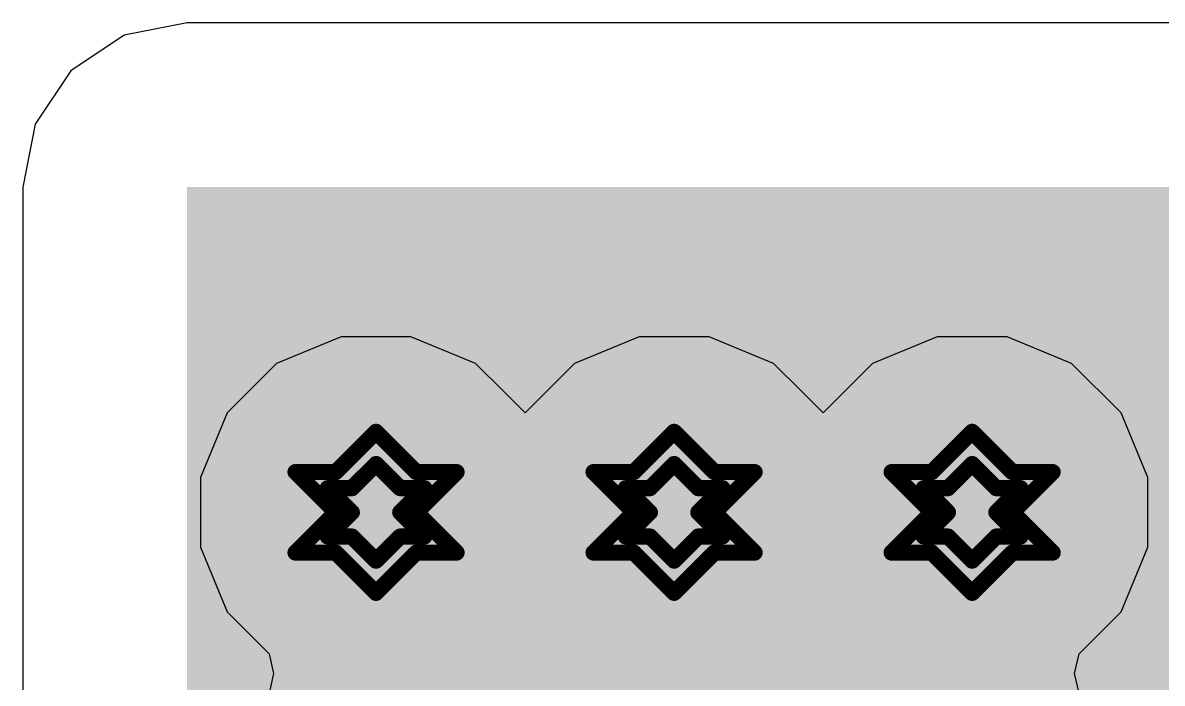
# Model space of a CAD drawing. Header units: inches. Extents: x -5 to 5328, y -4 to 5281.
# Drawn here: x 10.92 to 14.512, y 6.528 to 8.611 of the extents above; entities that cross this region are included whole.
import ezdxf

# ---------------------------------------------------------------- set-up
doc = ezdxf.new("R2010")
doc.units = ezdxf.units.IN
for name, color, linetype in [('Bottom Layer', 5, 'Continuous'), ('Bottom Solder', 6, 'Continuous'), ('Drill Drawing', 1, 'Continuous'), ('Layer 1', 16, 'Continuous'), ('Layer 2', 76, 'Continuous'), ('Top Layer', 1, 'Continuous'), ('Top Solder', 216, 'Continuous'), ('Via Holes', 16, 'Continuous')]:
    doc.layers.add(name, color=color, linetype=linetype)

msp = doc.modelspace()

# ---------------------------------------------------------------- hatches: boundary and pattern name
at = {"layer": 'Bottom Layer'}
h = msp.add_hatch(color=5, dxfattribs=at)
edge = h.paths.add_edge_path()
edge.add_arc((12.0334, 7.0672), 0.3, 0, 360)
h = msp.add_hatch(color=5, dxfattribs=at)
edge = h.paths.add_edge_path()
edge.add_arc((12.9732, 7.0672), 0.3, 0, 360)
h = msp.add_hatch(color=5, dxfattribs=at)
edge = h.paths.add_edge_path()
edge.add_arc((13.913, 7.0672), 0.3, 0, 360)
at = {"layer": 'Bottom Solder'}
h = msp.add_hatch(color=6, dxfattribs=at)
edge = h.paths.add_edge_path()
edge.add_arc((12.0334, 7.0672), 0.4016, 0, 360)
h = msp.add_hatch(color=6, dxfattribs=at)
edge = h.paths.add_edge_path()
edge.add_arc((12.9732, 7.0672), 0.4016, 0, 360)
h = msp.add_hatch(color=6, dxfattribs=at)
edge = h.paths.add_edge_path()
edge.add_arc((13.913, 7.0672), 0.4016, 0, 360)
at = {"layer": 'Layer 1'}
h = msp.add_hatch(color=16, dxfattribs=at)
edge = h.paths.add_edge_path()
edge.add_arc((12.0334, 7.0672), 0.3, 0, 360)
h = msp.add_hatch(color=16, dxfattribs=at)
edge = h.paths.add_edge_path()
edge.add_arc((12.9732, 7.0672), 0.3, 0, 360)
h = msp.add_hatch(color=16, dxfattribs=at)
edge = h.paths.add_edge_path()
edge.add_arc((13.913, 7.0672), 0.3, 0, 360)
at = {"layer": 'Layer 2'}
h = msp.add_hatch(color=76, dxfattribs=at)
edge = h.paths.add_edge_path()
edge.add_arc((12.0334, 7.0672), 0.3, 0, 360)
h = msp.add_hatch(color=76, dxfattribs=at)
edge = h.paths.add_edge_path()
edge.add_arc((12.9732, 7.0672), 0.3, 0, 360)
h = msp.add_hatch(color=76, dxfattribs=at)
edge = h.paths.add_edge_path()
edge.add_arc((13.913, 7.0672), 0.3, 0, 360)
at = {"layer": 'Top Layer'}
msp.add_hatch(color=1, dxfattribs=at).paths.add_polyline_path([(11.4375, 3.9864), (16.2205, 3.9864), (16.2205, 8.0932), (11.4375, 8.0932)])
h = msp.add_hatch(color=1, dxfattribs=at)
edge = h.paths.add_edge_path()
edge.add_arc((12.0334, 7.0672), 0.3, 0, 360)
h = msp.add_hatch(color=1, dxfattribs=at)
edge = h.paths.add_edge_path()
edge.add_arc((12.9732, 7.0672), 0.3, 0, 360)
h = msp.add_hatch(color=1, dxfattribs=at)
edge = h.paths.add_edge_path()
edge.add_arc((13.913, 7.0672), 0.3, 0, 360)
at = {"layer": 'Top Solder'}
h = msp.add_hatch(color=216, dxfattribs=at)
edge = h.paths.add_edge_path()
edge.add_arc((12.0334, 7.0672), 0.4016, 0, 360)
h = msp.add_hatch(color=216, dxfattribs=at)
edge = h.paths.add_edge_path()
edge.add_arc((12.9732, 7.0672), 0.4016, 0, 360)
h = msp.add_hatch(color=216, dxfattribs=at)
edge = h.paths.add_edge_path()
edge.add_arc((13.913, 7.0672), 0.4016, 0, 360)
at = {"layer": 'Via Holes'}
h = msp.add_hatch(color=7, dxfattribs=at)
edge = h.paths.add_edge_path()
edge.add_arc((12.0334, 7.0672), 0.15, 0, 360)
h = msp.add_hatch(color=7, dxfattribs=at)
edge = h.paths.add_edge_path()
edge.add_arc((12.9732, 7.0672), 0.15, 0, 360)
h = msp.add_hatch(color=7, dxfattribs=at)
edge = h.paths.add_edge_path()
edge.add_arc((13.913, 7.0672), 0.15, 0, 360)

# ---------------------------------------------------------------- linework, layer by layer
at = {"layer": 'Bottom Layer'}
for p, q in [((11.9232, 7.6212), (11.7196, 7.5369)), ((12.1436, 7.6212), (11.9232, 7.6212)), ((12.3472, 7.5369), (12.1436, 7.6212)), ((12.863, 7.6212), (12.6594, 7.5369)), ((13.0834, 7.6212), (12.863, 7.6212)), ((13.287, 7.5369), (13.0834, 7.6212)), ((13.8028, 7.6212), (13.5992, 7.5369)), ((14.0232, 7.6212), (13.8028, 7.6212)), ((14.2268, 7.5369), (14.0232, 7.6212)), ((11.7196, 7.5369), (11.5637, 7.3811)), ((12.4369, 7.4472), (12.3472, 7.5369)), ((12.6594, 7.5369), (12.5696, 7.4472)), ((13.3767, 7.4472), (13.287, 7.5369)), ((13.5992, 7.5369), (13.5094, 7.4472)), ((14.3826, 7.3811), (14.2268, 7.5369)), ((12.5033, 7.3813), (12.4369, 7.4472)), ((12.5696, 7.4472), (12.5033, 7.3813)), ((13.4431, 7.3813), (13.3767, 7.4472)), ((13.5094, 7.4472), (13.4431, 7.3813)), ((11.5637, 7.3811), (11.4794, 7.1774)), ((14.467, 7.1774), (14.3826, 7.3811)), ((11.4794, 7.1774), (11.4794, 6.957)), ((14.467, 6.957), (14.467, 7.1774)), ((11.4794, 6.957), (11.5637, 6.7534)), ((14.3826, 6.7534), (14.467, 6.957)), ((11.5637, 6.7534), (11.696, 6.6211)), ((14.2503, 6.6211), (14.3826, 6.7534)), ((11.696, 6.6211), (11.7105, 6.5592)), ((14.2358, 6.5592), (14.2503, 6.6211)), ((11.7105, 6.5592), (11.696, 6.4974)), ((14.2503, 6.4974), (14.2358, 6.5592))]:
    msp.add_line(p, q, dxfattribs=at)
at = {"layer": 'Drill Drawing'}
for points in [[(11.9064, 7.1942, 0.0508, 0.0508, 0), (12.0334, 7.3212, 0.0508, 0.0508, 0)], [(12.0334, 7.3212, 0.0508, 0.0508, 0), (12.1604, 7.1942, 0.0508, 0.0508, 0)], [(12.8462, 7.1942, 0.0508, 0.0508, 0), (12.9732, 7.3212, 0.0508, 0.0508, 0)], [(12.9732, 7.3212, 0.0508, 0.0508, 0), (13.1002, 7.1942, 0.0508, 0.0508, 0)], [(13.786, 7.1942, 0.0508, 0.0508, 0), (13.913, 7.3212, 0.0508, 0.0508, 0)], [(13.913, 7.3212, 0.0508, 0.0508, 0), (14.04, 7.1942, 0.0508, 0.0508, 0)], [(11.9572, 7.1434, 0.0508, 0.0508, 0), (12.0334, 7.2196, 0.0508, 0.0508, 0)], [(12.0334, 7.2196, 0.0508, 0.0508, 0), (12.1096, 7.1434, 0.0508, 0.0508, 0)], [(12.897, 7.1434, 0.0508, 0.0508, 0), (12.9732, 7.2196, 0.0508, 0.0508, 0)], [(12.9732, 7.2196, 0.0508, 0.0508, 0), (13.0494, 7.1434, 0.0508, 0.0508, 0)], [(13.8368, 7.1434, 0.0508, 0.0508, 0), (13.913, 7.2196, 0.0508, 0.0508, 0)], [(13.913, 7.2196, 0.0508, 0.0508, 0), (13.9892, 7.1434, 0.0508, 0.0508, 0)], [(11.7794, 7.1942, 0.0508, 0.0508, 0), (11.9064, 7.0672, 0.0508, 0.0508, 0)], [(11.7794, 7.1942, 0.0508, 0.0508, 0), (11.9064, 7.1942, 0.0508, 0.0508, 0)], [(12.1604, 7.1942, 0.0508, 0.0508, 0), (12.2874, 7.1942, 0.0508, 0.0508, 0)], [(12.1604, 7.0672, 0.0508, 0.0508, 0), (12.2874, 7.1942, 0.0508, 0.0508, 0)], [(12.7192, 7.1942, 0.0508, 0.0508, 0), (12.8462, 7.0672, 0.0508, 0.0508, 0)], [(12.7192, 7.1942, 0.0508, 0.0508, 0), (12.8462, 7.1942, 0.0508, 0.0508, 0)], [(13.1002, 7.1942, 0.0508, 0.0508, 0), (13.2272, 7.1942, 0.0508, 0.0508, 0)], [(13.1002, 7.0672, 0.0508, 0.0508, 0), (13.2272, 7.1942, 0.0508, 0.0508, 0)], [(13.659, 7.1942, 0.0508, 0.0508, 0), (13.786, 7.0672, 0.0508, 0.0508, 0)], [(13.659, 7.1942, 0.0508, 0.0508, 0), (13.786, 7.1942, 0.0508, 0.0508, 0)], [(14.04, 7.1942, 0.0508, 0.0508, 0), (14.167, 7.1942, 0.0508, 0.0508, 0)], [(14.04, 7.0672, 0.0508, 0.0508, 0), (14.167, 7.1942, 0.0508, 0.0508, 0)], [(11.881, 7.1434, 0.0508, 0.0508, 0), (11.9572, 7.0672, 0.0508, 0.0508, 0)], [(11.881, 7.1434, 0.0508, 0.0508, 0), (11.9572, 7.1434, 0.0508, 0.0508, 0)], [(12.1096, 7.1434, 0.0508, 0.0508, 0), (12.1858, 7.1434, 0.0508, 0.0508, 0)], [(12.1096, 7.0672, 0.0508, 0.0508, 0), (12.1858, 7.1434, 0.0508, 0.0508, 0)], [(12.8208, 7.1434, 0.0508, 0.0508, 0), (12.897, 7.0672, 0.0508, 0.0508, 0)], [(12.8208, 7.1434, 0.0508, 0.0508, 0), (12.897, 7.1434, 0.0508, 0.0508, 0)], [(13.0494, 7.1434, 0.0508, 0.0508, 0), (13.1256, 7.1434, 0.0508, 0.0508, 0)], [(13.0494, 7.0672, 0.0508, 0.0508, 0), (13.1256, 7.1434, 0.0508, 0.0508, 0)], [(13.7606, 7.1434, 0.0508, 0.0508, 0), (13.8368, 7.0672, 0.0508, 0.0508, 0)], [(13.7606, 7.1434, 0.0508, 0.0508, 0), (13.8368, 7.1434, 0.0508, 0.0508, 0)], [(13.9892, 7.1434, 0.0508, 0.0508, 0), (14.0654, 7.1434, 0.0508, 0.0508, 0)], [(13.9892, 7.0672, 0.0508, 0.0508, 0), (14.0654, 7.1434, 0.0508, 0.0508, 0)], [(11.7794, 6.9402, 0.0508, 0.0508, 0), (11.9064, 7.0672, 0.0508, 0.0508, 0)], [(11.881, 6.991, 0.0508, 0.0508, 0), (11.9572, 7.0672, 0.0508, 0.0508, 0)], [(12.1096, 7.0672, 0.0508, 0.0508, 0), (12.1858, 6.991, 0.0508, 0.0508, 0)], [(12.1604, 7.0672, 0.0508, 0.0508, 0), (12.2874, 6.9402, 0.0508, 0.0508, 0)], [(12.7192, 6.9402, 0.0508, 0.0508, 0), (12.8462, 7.0672, 0.0508, 0.0508, 0)], [(12.8208, 6.991, 0.0508, 0.0508, 0), (12.897, 7.0672, 0.0508, 0.0508, 0)], [(13.0494, 7.0672, 0.0508, 0.0508, 0), (13.1256, 6.991, 0.0508, 0.0508, 0)], [(13.1002, 7.0672, 0.0508, 0.0508, 0), (13.2272, 6.9402, 0.0508, 0.0508, 0)], [(13.659, 6.9402, 0.0508, 0.0508, 0), (13.786, 7.0672, 0.0508, 0.0508, 0)], [(13.7606, 6.991, 0.0508, 0.0508, 0), (13.8368, 7.0672, 0.0508, 0.0508, 0)], [(13.9892, 7.0672, 0.0508, 0.0508, 0), (14.0654, 6.991, 0.0508, 0.0508, 0)], [(14.04, 7.0672, 0.0508, 0.0508, 0), (14.167, 6.9402, 0.0508, 0.0508, 0)], [(11.881, 6.991, 0.0508, 0.0508, 0), (11.9572, 6.991, 0.0508, 0.0508, 0)], [(11.9572, 6.991, 0.0508, 0.0508, 0), (12.0334, 6.9148, 0.0508, 0.0508, 0)], [(12.0334, 6.9148, 0.0508, 0.0508, 0), (12.1096, 6.991, 0.0508, 0.0508, 0)], [(12.1096, 6.991, 0.0508, 0.0508, 0), (12.1858, 6.991, 0.0508, 0.0508, 0)], [(12.8208, 6.991, 0.0508, 0.0508, 0), (12.897, 6.991, 0.0508, 0.0508, 0)], [(12.897, 6.991, 0.0508, 0.0508, 0), (12.9732, 6.9148, 0.0508, 0.0508, 0)], [(12.9732, 6.9148, 0.0508, 0.0508, 0), (13.0494, 6.991, 0.0508, 0.0508, 0)], [(13.0494, 6.991, 0.0508, 0.0508, 0), (13.1256, 6.991, 0.0508, 0.0508, 0)], [(13.7606, 6.991, 0.0508, 0.0508, 0), (13.8368, 6.991, 0.0508, 0.0508, 0)], [(13.8368, 6.991, 0.0508, 0.0508, 0), (13.913, 6.9148, 0.0508, 0.0508, 0)], [(13.913, 6.9148, 0.0508, 0.0508, 0), (13.9892, 6.991, 0.0508, 0.0508, 0)], [(13.9892, 6.991, 0.0508, 0.0508, 0), (14.0654, 6.991, 0.0508, 0.0508, 0)], [(11.7794, 6.9402, 0.0508, 0.0508, 0), (11.9064, 6.9402, 0.0508, 0.0508, 0)], [(11.9064, 6.9402, 0.0508, 0.0508, 0), (12.0334, 6.8132, 0.0508, 0.0508, 0)], [(12.0334, 6.8132, 0.0508, 0.0508, 0), (12.1604, 6.9402, 0.0508, 0.0508, 0)], [(12.1604, 6.9402, 0.0508, 0.0508, 0), (12.2874, 6.9402, 0.0508, 0.0508, 0)], [(12.7192, 6.9402, 0.0508, 0.0508, 0), (12.8462, 6.9402, 0.0508, 0.0508, 0)], [(12.8462, 6.9402, 0.0508, 0.0508, 0), (12.9732, 6.8132, 0.0508, 0.0508, 0)], [(12.9732, 6.8132, 0.0508, 0.0508, 0), (13.1002, 6.9402, 0.0508, 0.0508, 0)], [(13.1002, 6.9402, 0.0508, 0.0508, 0), (13.2272, 6.9402, 0.0508, 0.0508, 0)], [(13.659, 6.9402, 0.0508, 0.0508, 0), (13.786, 6.9402, 0.0508, 0.0508, 0)], [(13.786, 6.9402, 0.0508, 0.0508, 0), (13.913, 6.8132, 0.0508, 0.0508, 0)], [(13.913, 6.8132, 0.0508, 0.0508, 0), (14.04, 6.9402, 0.0508, 0.0508, 0)], [(14.04, 6.9402, 0.0508, 0.0508, 0), (14.167, 6.9402, 0.0508, 0.0508, 0)]]:
    msp.add_lwpolyline(points, format="xyseb", dxfattribs=at)
for points in [[(12.0207, 7.3212, 0.0254, 0.0254, 1), (12.0461, 7.3212, 0.0254, 0.0254, 1)], [(12.0207, 7.3212, 0.0254, 0.0254, 1), (12.0461, 7.3212, 0.0254, 0.0254, 1)], [(12.9605, 7.3212, 0.0254, 0.0254, 1), (12.9859, 7.3212, 0.0254, 0.0254, 1)], [(12.9605, 7.3212, 0.0254, 0.0254, 1), (12.9859, 7.3212, 0.0254, 0.0254, 1)], [(13.9003, 7.3212, 0.0254, 0.0254, 1), (13.9257, 7.3212, 0.0254, 0.0254, 1)], [(13.9003, 7.3212, 0.0254, 0.0254, 1), (13.9257, 7.3212, 0.0254, 0.0254, 1)], [(12.0207, 7.2196, 0.0254, 0.0254, 1), (12.0461, 7.2196, 0.0254, 0.0254, 1)], [(12.0207, 7.2196, 0.0254, 0.0254, 1), (12.0461, 7.2196, 0.0254, 0.0254, 1)], [(12.9605, 7.2196, 0.0254, 0.0254, 1), (12.9859, 7.2196, 0.0254, 0.0254, 1)], [(12.9605, 7.2196, 0.0254, 0.0254, 1), (12.9859, 7.2196, 0.0254, 0.0254, 1)], [(13.9003, 7.2196, 0.0254, 0.0254, 1), (13.9257, 7.2196, 0.0254, 0.0254, 1)], [(13.9003, 7.2196, 0.0254, 0.0254, 1), (13.9257, 7.2196, 0.0254, 0.0254, 1)], [(11.7667, 7.1942, 0.0254, 0.0254, 1), (11.7921, 7.1942, 0.0254, 0.0254, 1)], [(11.7667, 7.1942, 0.0254, 0.0254, 1), (11.7921, 7.1942, 0.0254, 0.0254, 1)], [(11.8937, 7.1942, 0.0254, 0.0254, 1), (11.9191, 7.1942, 0.0254, 0.0254, 1)], [(11.8937, 7.1942, 0.0254, 0.0254, 1), (11.9191, 7.1942, 0.0254, 0.0254, 1)], [(12.1477, 7.1942, 0.0254, 0.0254, 1), (12.1731, 7.1942, 0.0254, 0.0254, 1)], [(12.1477, 7.1942, 0.0254, 0.0254, 1), (12.1731, 7.1942, 0.0254, 0.0254, 1)], [(12.2747, 7.1942, 0.0254, 0.0254, 1), (12.3001, 7.1942, 0.0254, 0.0254, 1)], [(12.2747, 7.1942, 0.0254, 0.0254, 1), (12.3001, 7.1942, 0.0254, 0.0254, 1)], [(12.7065, 7.1942, 0.0254, 0.0254, 1), (12.7319, 7.1942, 0.0254, 0.0254, 1)], [(12.7065, 7.1942, 0.0254, 0.0254, 1), (12.7319, 7.1942, 0.0254, 0.0254, 1)], [(12.8335, 7.1942, 0.0254, 0.0254, 1), (12.8589, 7.1942, 0.0254, 0.0254, 1)], [(12.8335, 7.1942, 0.0254, 0.0254, 1), (12.8589, 7.1942, 0.0254, 0.0254, 1)], [(13.0875, 7.1942, 0.0254, 0.0254, 1), (13.1129, 7.1942, 0.0254, 0.0254, 1)], [(13.0875, 7.1942, 0.0254, 0.0254, 1), (13.1129, 7.1942, 0.0254, 0.0254, 1)], [(13.2145, 7.1942, 0.0254, 0.0254, 1), (13.2399, 7.1942, 0.0254, 0.0254, 1)], [(13.2145, 7.1942, 0.0254, 0.0254, 1), (13.2399, 7.1942, 0.0254, 0.0254, 1)], [(13.6463, 7.1942, 0.0254, 0.0254, 1), (13.6717, 7.1942, 0.0254, 0.0254, 1)], [(13.6463, 7.1942, 0.0254, 0.0254, 1), (13.6717, 7.1942, 0.0254, 0.0254, 1)], [(13.7733, 7.1942, 0.0254, 0.0254, 1), (13.7987, 7.1942, 0.0254, 0.0254, 1)], [(13.7733, 7.1942, 0.0254, 0.0254, 1), (13.7987, 7.1942, 0.0254, 0.0254, 1)], [(14.0273, 7.1942, 0.0254, 0.0254, 1), (14.0527, 7.1942, 0.0254, 0.0254, 1)], [(14.0273, 7.1942, 0.0254, 0.0254, 1), (14.0527, 7.1942, 0.0254, 0.0254, 1)], [(14.1543, 7.1942, 0.0254, 0.0254, 1), (14.1797, 7.1942, 0.0254, 0.0254, 1)], [(14.1543, 7.1942, 0.0254, 0.0254, 1), (14.1797, 7.1942, 0.0254, 0.0254, 1)], [(11.8683, 7.1434, 0.0254, 0.0254, 1), (11.8937, 7.1434, 0.0254, 0.0254, 1)], [(11.8683, 7.1434, 0.0254, 0.0254, 1), (11.8937, 7.1434, 0.0254, 0.0254, 1)], [(11.9445, 7.1434, 0.0254, 0.0254, 1), (11.9699, 7.1434, 0.0254, 0.0254, 1)], [(11.9445, 7.1434, 0.0254, 0.0254, 1), (11.9699, 7.1434, 0.0254, 0.0254, 1)], [(12.0969, 7.1434, 0.0254, 0.0254, 1), (12.1223, 7.1434, 0.0254, 0.0254, 1)], [(12.0969, 7.1434, 0.0254, 0.0254, 1), (12.1223, 7.1434, 0.0254, 0.0254, 1)], [(12.1731, 7.1434, 0.0254, 0.0254, 1), (12.1985, 7.1434, 0.0254, 0.0254, 1)], [(12.1731, 7.1434, 0.0254, 0.0254, 1), (12.1985, 7.1434, 0.0254, 0.0254, 1)], [(12.8081, 7.1434, 0.0254, 0.0254, 1), (12.8335, 7.1434, 0.0254, 0.0254, 1)], [(12.8081, 7.1434, 0.0254, 0.0254, 1), (12.8335, 7.1434, 0.0254, 0.0254, 1)], [(12.8843, 7.1434, 0.0254, 0.0254, 1), (12.9097, 7.1434, 0.0254, 0.0254, 1)], [(12.8843, 7.1434, 0.0254, 0.0254, 1), (12.9097, 7.1434, 0.0254, 0.0254, 1)], [(13.0367, 7.1434, 0.0254, 0.0254, 1), (13.0621, 7.1434, 0.0254, 0.0254, 1)], [(13.0367, 7.1434, 0.0254, 0.0254, 1), (13.0621, 7.1434, 0.0254, 0.0254, 1)], [(13.1129, 7.1434, 0.0254, 0.0254, 1), (13.1383, 7.1434, 0.0254, 0.0254, 1)], [(13.1129, 7.1434, 0.0254, 0.0254, 1), (13.1383, 7.1434, 0.0254, 0.0254, 1)], [(13.7479, 7.1434, 0.0254, 0.0254, 1), (13.7733, 7.1434, 0.0254, 0.0254, 1)], [(13.7479, 7.1434, 0.0254, 0.0254, 1), (13.7733, 7.1434, 0.0254, 0.0254, 1)], [(13.8241, 7.1434, 0.0254, 0.0254, 1), (13.8495, 7.1434, 0.0254, 0.0254, 1)], [(13.8241, 7.1434, 0.0254, 0.0254, 1), (13.8495, 7.1434, 0.0254, 0.0254, 1)], [(13.9765, 7.1434, 0.0254, 0.0254, 1), (14.0019, 7.1434, 0.0254, 0.0254, 1)], [(13.9765, 7.1434, 0.0254, 0.0254, 1), (14.0019, 7.1434, 0.0254, 0.0254, 1)], [(14.0527, 7.1434, 0.0254, 0.0254, 1), (14.0781, 7.1434, 0.0254, 0.0254, 1)], [(14.0527, 7.1434, 0.0254, 0.0254, 1), (14.0781, 7.1434, 0.0254, 0.0254, 1)], [(11.8937, 7.0672, 0.0254, 0.0254, 1), (11.9191, 7.0672, 0.0254, 0.0254, 1)], [(11.8937, 7.0672, 0.0254, 0.0254, 1), (11.9191, 7.0672, 0.0254, 0.0254, 1)], [(11.9445, 7.0672, 0.0254, 0.0254, 1), (11.9699, 7.0672, 0.0254, 0.0254, 1)], [(11.9445, 7.0672, 0.0254, 0.0254, 1), (11.9699, 7.0672, 0.0254, 0.0254, 1)], [(12.0969, 7.0672, 0.0254, 0.0254, 1), (12.1223, 7.0672, 0.0254, 0.0254, 1)], [(12.0969, 7.0672, 0.0254, 0.0254, 1), (12.1223, 7.0672, 0.0254, 0.0254, 1)], [(12.1477, 7.0672, 0.0254, 0.0254, 1), (12.1731, 7.0672, 0.0254, 0.0254, 1)], [(12.1477, 7.0672, 0.0254, 0.0254, 1), (12.1731, 7.0672, 0.0254, 0.0254, 1)], [(12.8335, 7.0672, 0.0254, 0.0254, 1), (12.8589, 7.0672, 0.0254, 0.0254, 1)], [(12.8335, 7.0672, 0.0254, 0.0254, 1), (12.8589, 7.0672, 0.0254, 0.0254, 1)], [(12.8843, 7.0672, 0.0254, 0.0254, 1), (12.9097, 7.0672, 0.0254, 0.0254, 1)], [(12.8843, 7.0672, 0.0254, 0.0254, 1), (12.9097, 7.0672, 0.0254, 0.0254, 1)], [(13.0367, 7.0672, 0.0254, 0.0254, 1), (13.0621, 7.0672, 0.0254, 0.0254, 1)], [(13.0367, 7.0672, 0.0254, 0.0254, 1), (13.0621, 7.0672, 0.0254, 0.0254, 1)], [(13.0875, 7.0672, 0.0254, 0.0254, 1), (13.1129, 7.0672, 0.0254, 0.0254, 1)], [(13.0875, 7.0672, 0.0254, 0.0254, 1), (13.1129, 7.0672, 0.0254, 0.0254, 1)], [(13.7733, 7.0672, 0.0254, 0.0254, 1), (13.7987, 7.0672, 0.0254, 0.0254, 1)], [(13.7733, 7.0672, 0.0254, 0.0254, 1), (13.7987, 7.0672, 0.0254, 0.0254, 1)], [(13.8241, 7.0672, 0.0254, 0.0254, 1), (13.8495, 7.0672, 0.0254, 0.0254, 1)], [(13.8241, 7.0672, 0.0254, 0.0254, 1), (13.8495, 7.0672, 0.0254, 0.0254, 1)], [(13.9765, 7.0672, 0.0254, 0.0254, 1), (14.0019, 7.0672, 0.0254, 0.0254, 1)], [(13.9765, 7.0672, 0.0254, 0.0254, 1), (14.0019, 7.0672, 0.0254, 0.0254, 1)], [(14.0273, 7.0672, 0.0254, 0.0254, 1), (14.0527, 7.0672, 0.0254, 0.0254, 1)], [(14.0273, 7.0672, 0.0254, 0.0254, 1), (14.0527, 7.0672, 0.0254, 0.0254, 1)], [(11.8683, 6.991, 0.0254, 0.0254, 1), (11.8937, 6.991, 0.0254, 0.0254, 1)], [(11.8683, 6.991, 0.0254, 0.0254, 1), (11.8937, 6.991, 0.0254, 0.0254, 1)], [(11.9445, 6.991, 0.0254, 0.0254, 1), (11.9699, 6.991, 0.0254, 0.0254, 1)], [(11.9445, 6.991, 0.0254, 0.0254, 1), (11.9699, 6.991, 0.0254, 0.0254, 1)], [(12.0969, 6.991, 0.0254, 0.0254, 1), (12.1223, 6.991, 0.0254, 0.0254, 1)], [(12.0969, 6.991, 0.0254, 0.0254, 1), (12.1223, 6.991, 0.0254, 0.0254, 1)], [(12.1731, 6.991, 0.0254, 0.0254, 1), (12.1985, 6.991, 0.0254, 0.0254, 1)], [(12.1731, 6.991, 0.0254, 0.0254, 1), (12.1985, 6.991, 0.0254, 0.0254, 1)], [(12.8081, 6.991, 0.0254, 0.0254, 1), (12.8335, 6.991, 0.0254, 0.0254, 1)], [(12.8081, 6.991, 0.0254, 0.0254, 1), (12.8335, 6.991, 0.0254, 0.0254, 1)], [(12.8843, 6.991, 0.0254, 0.0254, 1), (12.9097, 6.991, 0.0254, 0.0254, 1)], [(12.8843, 6.991, 0.0254, 0.0254, 1), (12.9097, 6.991, 0.0254, 0.0254, 1)], [(13.0367, 6.991, 0.0254, 0.0254, 1), (13.0621, 6.991, 0.0254, 0.0254, 1)], [(13.0367, 6.991, 0.0254, 0.0254, 1), (13.0621, 6.991, 0.0254, 0.0254, 1)], [(13.1129, 6.991, 0.0254, 0.0254, 1), (13.1383, 6.991, 0.0254, 0.0254, 1)], [(13.1129, 6.991, 0.0254, 0.0254, 1), (13.1383, 6.991, 0.0254, 0.0254, 1)], [(13.7479, 6.991, 0.0254, 0.0254, 1), (13.7733, 6.991, 0.0254, 0.0254, 1)], [(13.7479, 6.991, 0.0254, 0.0254, 1), (13.7733, 6.991, 0.0254, 0.0254, 1)], [(13.8241, 6.991, 0.0254, 0.0254, 1), (13.8495, 6.991, 0.0254, 0.0254, 1)], [(13.8241, 6.991, 0.0254, 0.0254, 1), (13.8495, 6.991, 0.0254, 0.0254, 1)], [(13.9765, 6.991, 0.0254, 0.0254, 1), (14.0019, 6.991, 0.0254, 0.0254, 1)], [(13.9765, 6.991, 0.0254, 0.0254, 1), (14.0019, 6.991, 0.0254, 0.0254, 1)], [(14.0527, 6.991, 0.0254, 0.0254, 1), (14.0781, 6.991, 0.0254, 0.0254, 1)], [(14.0527, 6.991, 0.0254, 0.0254, 1), (14.0781, 6.991, 0.0254, 0.0254, 1)], [(11.7667, 6.9402, 0.0254, 0.0254, 1), (11.7921, 6.9402, 0.0254, 0.0254, 1)], [(11.7667, 6.9402, 0.0254, 0.0254, 1), (11.7921, 6.9402, 0.0254, 0.0254, 1)], [(11.8937, 6.9402, 0.0254, 0.0254, 1), (11.9191, 6.9402, 0.0254, 0.0254, 1)], [(11.8937, 6.9402, 0.0254, 0.0254, 1), (11.9191, 6.9402, 0.0254, 0.0254, 1)], [(12.0207, 6.9148, 0.0254, 0.0254, 1), (12.0461, 6.9148, 0.0254, 0.0254, 1)], [(12.0207, 6.9148, 0.0254, 0.0254, 1), (12.0461, 6.9148, 0.0254, 0.0254, 1)], [(12.1477, 6.9402, 0.0254, 0.0254, 1), (12.1731, 6.9402, 0.0254, 0.0254, 1)], [(12.1477, 6.9402, 0.0254, 0.0254, 1), (12.1731, 6.9402, 0.0254, 0.0254, 1)], [(12.2747, 6.9402, 0.0254, 0.0254, 1), (12.3001, 6.9402, 0.0254, 0.0254, 1)], [(12.2747, 6.9402, 0.0254, 0.0254, 1), (12.3001, 6.9402, 0.0254, 0.0254, 1)], [(12.7065, 6.9402, 0.0254, 0.0254, 1), (12.7319, 6.9402, 0.0254, 0.0254, 1)], [(12.7065, 6.9402, 0.0254, 0.0254, 1), (12.7319, 6.9402, 0.0254, 0.0254, 1)], [(12.8335, 6.9402, 0.0254, 0.0254, 1), (12.8589, 6.9402, 0.0254, 0.0254, 1)], [(12.8335, 6.9402, 0.0254, 0.0254, 1), (12.8589, 6.9402, 0.0254, 0.0254, 1)], [(12.9605, 6.9148, 0.0254, 0.0254, 1), (12.9859, 6.9148, 0.0254, 0.0254, 1)], [(12.9605, 6.9148, 0.0254, 0.0254, 1), (12.9859, 6.9148, 0.0254, 0.0254, 1)], [(13.0875, 6.9402, 0.0254, 0.0254, 1), (13.1129, 6.9402, 0.0254, 0.0254, 1)], [(13.0875, 6.9402, 0.0254, 0.0254, 1), (13.1129, 6.9402, 0.0254, 0.0254, 1)], [(13.2145, 6.9402, 0.0254, 0.0254, 1), (13.2399, 6.9402, 0.0254, 0.0254, 1)], [(13.2145, 6.9402, 0.0254, 0.0254, 1), (13.2399, 6.9402, 0.0254, 0.0254, 1)], [(13.6463, 6.9402, 0.0254, 0.0254, 1), (13.6717, 6.9402, 0.0254, 0.0254, 1)], [(13.6463, 6.9402, 0.0254, 0.0254, 1), (13.6717, 6.9402, 0.0254, 0.0254, 1)], [(13.7733, 6.9402, 0.0254, 0.0254, 1), (13.7987, 6.9402, 0.0254, 0.0254, 1)], [(13.7733, 6.9402, 0.0254, 0.0254, 1), (13.7987, 6.9402, 0.0254, 0.0254, 1)], [(13.9003, 6.9148, 0.0254, 0.0254, 1), (13.9257, 6.9148, 0.0254, 0.0254, 1)], [(13.9003, 6.9148, 0.0254, 0.0254, 1), (13.9257, 6.9148, 0.0254, 0.0254, 1)], [(14.0273, 6.9402, 0.0254, 0.0254, 1), (14.0527, 6.9402, 0.0254, 0.0254, 1)], [(14.0273, 6.9402, 0.0254, 0.0254, 1), (14.0527, 6.9402, 0.0254, 0.0254, 1)], [(14.1543, 6.9402, 0.0254, 0.0254, 1), (14.1797, 6.9402, 0.0254, 0.0254, 1)], [(14.1543, 6.9402, 0.0254, 0.0254, 1), (14.1797, 6.9402, 0.0254, 0.0254, 1)], [(12.0207, 6.8132, 0.0254, 0.0254, 1), (12.0461, 6.8132, 0.0254, 0.0254, 1)], [(12.0207, 6.8132, 0.0254, 0.0254, 1), (12.0461, 6.8132, 0.0254, 0.0254, 1)], [(12.9605, 6.8132, 0.0254, 0.0254, 1), (12.9859, 6.8132, 0.0254, 0.0254, 1)], [(12.9605, 6.8132, 0.0254, 0.0254, 1), (12.9859, 6.8132, 0.0254, 0.0254, 1)], [(13.9003, 6.8132, 0.0254, 0.0254, 1), (13.9257, 6.8132, 0.0254, 0.0254, 1)], [(13.9003, 6.8132, 0.0254, 0.0254, 1), (13.9257, 6.8132, 0.0254, 0.0254, 1)]]:
    msp.add_lwpolyline(points, format="xyseb", close=True, dxfattribs=at)
at = {"layer": 'Layer 1'}
for p, q in [((11.9232, 7.6212), (11.7196, 7.5369)), ((12.1436, 7.6212), (11.9232, 7.6212)), ((12.3472, 7.5369), (12.1436, 7.6212)), ((12.863, 7.6212), (12.6594, 7.5369)), ((13.0834, 7.6212), (12.863, 7.6212)), ((13.287, 7.5369), (13.0834, 7.6212)), ((13.8028, 7.6212), (13.5992, 7.5369)), ((14.0232, 7.6212), (13.8028, 7.6212)), ((14.2268, 7.5369), (14.0232, 7.6212)), ((11.7196, 7.5369), (11.5637, 7.3811)), ((12.4369, 7.4472), (12.3472, 7.5369)), ((12.6594, 7.5369), (12.5696, 7.4472)), ((13.3767, 7.4472), (13.287, 7.5369)), ((13.5992, 7.5369), (13.5094, 7.4472)), ((14.3826, 7.3811), (14.2268, 7.5369)), ((12.5033, 7.3813), (12.4369, 7.4472)), ((12.5696, 7.4472), (12.5033, 7.3813)), ((13.4431, 7.3813), (13.3767, 7.4472)), ((13.5094, 7.4472), (13.4431, 7.3813)), ((11.5637, 7.3811), (11.4794, 7.1774)), ((14.467, 7.1774), (14.3826, 7.3811)), ((11.4794, 7.1774), (11.4794, 6.957)), ((14.467, 6.957), (14.467, 7.1774)), ((11.4794, 6.957), (11.5637, 6.7534)), ((14.3826, 6.7534), (14.467, 6.957)), ((11.5637, 6.7534), (11.696, 6.6211)), ((14.2503, 6.6211), (14.3826, 6.7534)), ((11.696, 6.6211), (11.7105, 6.5592)), ((14.2358, 6.5592), (14.2503, 6.6211)), ((11.7105, 6.5592), (11.696, 6.4974)), ((14.2503, 6.4974), (14.2358, 6.5592))]:
    msp.add_line(p, q, dxfattribs=at)
at = {"layer": 'Top Layer'}
for p, q in [((11.4375, 8.6112), (11.2393, 8.5717)), ((16.2205, 8.6112), (11.4375, 8.6112)), ((11.2393, 8.5717), (11.0712, 8.4595)), ((11.0712, 8.4595), (10.959, 8.2914)), ((10.959, 8.2914), (10.9195, 8.0932)), ((10.9195, 8.0932), (10.9195, 3.9864))]:
    msp.add_line(p, q, dxfattribs=at)

doc.saveas('drawing.dxf')
